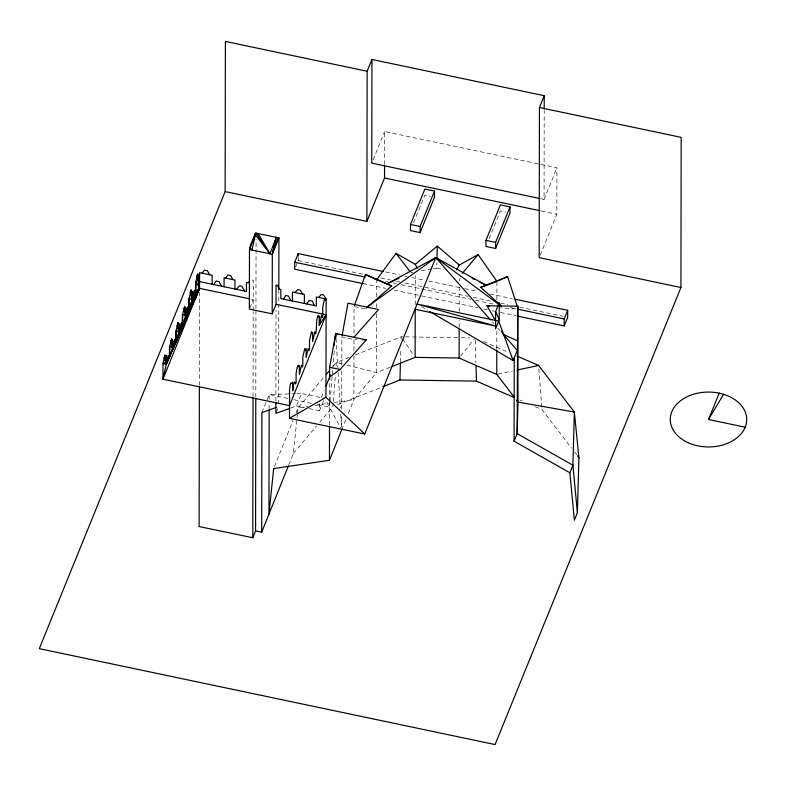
<?xml version="1.0" encoding="UTF-8"?>
<svg xmlns="http://www.w3.org/2000/svg" width="786" height="786" viewBox="0 0 786 786"><rect width="100%" height="100%" fill="white"/><g stroke="black" fill="none" stroke-linecap="round" stroke-linejoin="round"><path stroke-width="0.59" stroke-dasharray="3.93 2.95" d="M199.369 385.366L199.526 292.048M253.043 396.557L253.19 311.836M253.19 310.608L253.249 280.297L250.813 279.796M255.794 397.058L255.941 309.89M255.941 308.662L256.069 239.209M269.136 409.192L269.156 400.654M269.156 399.435L269.166 394.552L295.516 393.707M275.876 401.155L276.033 310.441M278.617 404.112L278.814 290.437M295.585 267.043L298.218 260.569L298.218 257.081M309.183 408.602L319.558 410.764L319.568 403.012M329.511 425.255L329.55 402.314M329.56 401.115L329.589 380.63M341.674 427.505L341.694 414.045M341.704 409.142L341.772 369.98M341.782 365.087L341.831 336.939L352.325 339.13L356.982 339.375M353.955 355.557L353.887 399.622L348.002 414.222M353.965 350.664L353.985 338.422M353.995 333.529L354.044 306.609L365.588 308.849M376.72 313.85L376.622 372.593L353.887 399.622L334.463 402.501M376.73 307.729L376.74 302.836M376.749 296.715L376.779 279.58M384.56 164.539L384.619 131.527L556.91 167.782L556.832 214.254L539.628 256.56M415.224 304.752L415.273 275.375M459.162 327.438L459.171 320.089M459.191 311.521L459.23 287.047M459.24 280.926L459.25 278.48M496.811 348.689L496.84 330.326M496.89 299.731L496.929 281.378M540.463 198.652L544.059 199.398L544.207 110.354M433.125 268.773L436.711 268.134L436.859 262.691M400.457 361.992L400.791 349.996M401.096 339.198L401.165 336.801L404.839 336.86M333.215 402.796L332.94 406.46L319.755 422.131M333.313 401.567L335.386 374.657M336.044 366.099L336.329 362.425L349.072 357.394M329.953 402.304L329.54 407.138L340.564 427.879M330.051 401.096L332.193 375.747M332.291 374.549L332.704 369.715M332.802 368.506L334.433 349.19M288.855 464.703L293.384 453.473L297.314 415.116M297.432 413.917L298.051 407.924L324.402 376.602M249.801 308.033L253.21 299.554L250.822 299.063M261.905 412.581L269.166 394.552L288.108 398.502M276.25 412.434L278.617 406.549M290.761 408.032L296.499 405.959L301.51 393.511L324.569 398.325M274.432 466.57L293.08 420.274M296.057 412.866L298.051 407.924L307.758 406.48M321.395 397.382L324.127 390.593M319.558 410.764L323.655 400.585M341.664 429.952L345.742 419.842M373.144 159.755L384.619 131.527M413.632 222.831L424.892 195.125L430.237 196.254M489.118 238.718L500.377 211.012L505.722 212.141M544.059 199.398L556.91 167.782M460.645 356.117L474.439 338.864M333.176 366.168L336.329 362.425L342.254 363.928M293.384 453.473L316.65 425.815M355.272 354.938L401.165 336.801M390.21 367.229L376.622 372.593L346.99 365.117M337.479 404.662L381.77 387.164M497.96 374.136L512.305 371.071M410.901 272.693L413.151 272.29M421.168 270.875L431.927 268.979M315.039 405.389L329.609 403.228M296.715 393.668L301.51 393.511M405.497 336.87L458.965 337.666M461.225 337.695L469.753 337.823M515.822 308.937L500.702 307.847M436.711 268.134L443.668 269.529M294.023 399.73L312.966 403.68M317.701 404.672L329.54 407.138L325.679 400.28M296.499 405.959L304.575 407.639M541.279 210.982L556.832 214.254M385.661 271.995L400.025 275.021M404.819 276.024L407.217 276.534M412.002 277.537L423.978 280.062M428.773 281.064L459.908 287.617M464.703 288.629L477.878 291.4M489.855 293.925L512.61 298.709M298.218 260.569L364.085 274.432M380.856 277.959L390.436 279.973M396.419 281.241L400.015 281.997M404.81 282.999L467.984 296.302M473.074 297.373L491.034 301.146M500.623 303.17L507.805 304.683M519.634 307.169L562.894 316.277M385.739 281.388L388.137 281.889M392.921 282.901L396.517 283.658M401.312 284.66L470.775 299.279M475.559 300.291L494.728 304.32M510.291 307.601L516.284 308.859M362.975 283.569L385.73 288.364M394.11 290.122L420.461 295.674M421.66 295.919L477.947 307.768M483.695 308.977L487.526 309.782M492.105 310.745L494.708 311.295M500.515 312.514L516.274 315.834M483.636 341.566L508.699 352.462M519.752 399.936L521.973 400.899M535.295 406.686L541.957 409.585L571.52 448.099M421.306 306.55L427.643 310.283M492.124 321.739L493.736 323.567M497.764 328.145L500.171 330.896M574.478 451.95L576.688 454.839M402.501 338.766L413.8 355.419M538.872 369.027L541.957 409.585M336.054 338.383L337.852 367.691M338.147 372.574L340.318 407.973M340.692 414.084L341.517 427.515M475.275 340.309L475.933 363.112"/><path stroke-width="1.18" d="M212.132 284.247L212.141 275.277L199.565 272.654L199.536 288.374L162.948 379.225L166.229 364.38L164.962 355.066L162.977 363.515L162.948 379.225L289.513 405.605L326.102 314.754L276.043 304.32L276.073 285.063L277.497 285.357L279.217 289.258L280.828 289.592L280.808 298.562L316.355 305.97L316.375 297.01L326.131 299.044L325.964 397.323L364.753 434.029L435.788 257.602L486.485 285.406L480.688 287.244L501.409 305.931M162.977 363.515L166.229 364.38L166.239 355.41L165.659 356.864M169.442 356.382L169.462 347.412L171.515 338.795L172.645 348.453L169.972 346.154L169.442 356.382L199.536 288.374L197.551 274.127L196.009 281.486L195.576 291.498L166.229 364.38L163.488 362.258M175.897 340.367L175.907 331.397L177.98 322.741L178.707 324.461L179.051 332.537L176.31 330.425L175.897 340.367L199.536 288.374L197.551 274.127L198.318 275.748L198.927 283.166L199.546 281.624L246.44 291.4L246.46 282.429L248.229 282.803L249.516 281.3M182.342 324.372L182.352 315.402L184.523 306.491L185.634 316.198L182.794 314.302L182.342 324.372L199.536 288.374L197.001 275.493M188.817 308.289L188.827 299.319L191.155 290.005L192.089 300.164L189.298 298.149L188.817 308.289L199.536 288.374L196.009 281.486L195.576 291.498L199.536 288.374L249.634 298.808M198.927 283.166L198.946 274.206L198.318 275.748M199.369 386.594L199.123 526.561L252.797 537.752L255.558 530.894L255.784 398.286M224.069 286.733L224.079 277.772L234.945 280.032L234.926 289.002M225.14 191.578L225.405 41.432L367.15 71.261L366.885 221.406L225.14 191.578L39.3 648.647L495.082 744.568L680.922 287.499L681.177 137.354L539.442 107.515L544.236 95.715L371.945 59.461L367.15 71.261M278.814 289.219L278.912 237.883L256.079 233.128L249.476 249.516L249.368 309.085L272.202 313.85L276.043 304.32M252.797 537.752L253.043 397.785M255.401 234.808L255.401 233.049L250.105 246.195L250.105 247.954L251.923 250.027L255.401 234.808L269.971 253.79L276.181 237.313L278.303 239.396L278.303 237.637L273.066 250.636L273.066 252.404L276.181 237.313L272.31 254.281L272.202 313.85M255.558 530.894L261.689 532.171L261.905 412.581L276.387 407.354M269.136 410.41L268.95 514.142L273.685 468.436M275.876 402.383L275.857 413.407L289.621 408.445M364.753 434.029L289.494 418.339L289.543 389.895L290.27 384.58L290.977 382.802L292.019 383.755L292.746 381.947L292.726 390.917L293.65 384.55L294.681 381.996L295.565 383.882L296.096 382.556L296.106 373.596L297.069 367.691L298.041 365.264L298.837 366.816L299.378 365.48L299.358 374.45L301.47 365.136L302.315 367.111L302.787 365.932L302.807 356.962L304.772 348.552L305.577 350.094L306.127 348.719L306.108 357.679L308.171 348.483L309.006 350.487L309.497 349.269L309.517 340.299L311.531 331.761L312.229 333.569L312.651 332.517L312.632 341.488L314.901 331.78L315.687 333.903C317.21 327.87 315.51 321.11 318.202 315.186L318.87 317.063L319.244 316.139L319.234 325.109L326.102 314.754M292.441 300.989L292.451 292.019L304.388 294.504L304.369 303.475M383.263 271.494L298.228 253.593L294.721 262.229L294.701 269.205L362.975 283.569M298.228 255.922L298.228 253.593M273.616 468.584L329.452 460.282L329.511 426.464M329.589 379.422L329.619 367.268L335.75 333.5L366.296 339.866L340.112 369.459L329.599 377.015L325.954 386.064M371.945 59.461L371.768 163.144L539.265 198.396M366.885 221.406L384.541 177.99L384.56 165.767M410.489 224.482L410.479 230.583L420.097 232.607L434.52 197.148L434.53 191.047L424.902 189.023L410.489 224.482L420.107 226.506L420.097 232.607M391.34 366.777L415.136 357.375L415.214 309.645M514.339 397.294L496.762 374.391L459.112 358.033L459.162 328.656M485.974 240.369L485.964 246.47L495.583 248.494L509.996 213.035L510.016 206.934L500.387 204.91L485.974 240.369L495.593 242.393L495.583 248.494M495.612 311.561L495.583 328.843L499.228 319.794L499.257 302.512L495.612 311.561L499.228 319.794M496.762 374.391L496.801 349.917M517.208 356.156L538.597 365.451L574.36 412.041L578.909 457.737L577.405 512.668L574.36 520.244L569.86 472.779L514.093 441.221L514.24 357.954M495.534 320.708L487.065 305.783L517.768 306.245L517.139 433.646L514.093 441.221M517.768 306.245L518.003 402.068L517.139 433.646L572.906 465.214L577.405 512.668M539.442 107.515L539.176 257.67L680.922 287.499M544.217 109.136L544.236 95.715M517.326 316.06L564.171 325.915L564.191 318.939L567.698 310.303L515.007 299.22M567.698 310.303L567.688 317.279L564.171 325.915M436.957 259.134L437.321 246.087L459.27 265.02L478.134 254.595L496.929 281.378L487.536 285.004M382.91 386.712L399.946 379.982L400.418 363.191M335.445 337.125L335.75 333.5L337.784 334.649M167.359 357.483L168.931 357.659L168.135 355.557L166.583 363.496L199.536 288.374L195.35 292.058L193.543 292.461L192.541 299.024L199.536 288.374L166.229 364.38L164.078 357.257M180.308 325.325L181.91 325.433L181.33 322.8L179.513 331.397L199.536 288.374L192.089 300.164L190.183 292.421M173.873 341.301L175.416 341.566L174.679 339.306L173.048 347.441L199.536 288.374L188.404 309.291L186.881 309.016L186.036 315.186L199.536 288.374L168.931 357.659M329.599 377.015L329.943 374.598M334.04 345.594L334.384 343.168M334.728 340.751L335.75 333.5L335.976 337.165M342.048 335.73L347.972 303.17L378.518 309.537L353.916 337.332M354.447 305.459L365.441 274.491L391.733 285.917L366.384 308.014M172.144 340.751L172.655 339.483L172.645 348.453L199.536 288.374L185.634 316.198L183.698 308.534M178.707 324.461L179.061 323.567L179.051 332.537L199.536 288.374L181.91 325.433M185.191 308.348L185.643 307.228L185.634 316.198L184.523 306.491M191.637 292.333L192.098 291.193L192.089 300.164L191.155 290.005M186.881 309.016L187.785 306.776L188.404 309.291M193.543 292.461L194.515 290.054L195.35 292.058M278.912 237.883L272.31 254.281L249.476 249.516M319.234 325.109L321.602 315.127L322.339 317.387L322.712 316.463L322.732 307.493L324.127 300.498L324.952 298.425L325.65 300.223L326.131 299.044L323.498 294.947L321.346 294.495L318.605 297.472M261.689 532.171L288.403 465.833M329.452 460.282L341.664 429.952M429.755 311.521L513.17 360.607L517.286 350.379L503.394 334.561L501.576 331.368M569.86 472.779L572.906 465.214L574.36 412.041L518.003 402.068L516.54 400.162M420.107 226.506L434.53 191.047M495.593 242.393L510.016 206.934M745.187 427.22L708.5 419.498L719.21 393.167M175.416 341.566L199.536 288.374M456.401 269.893L459.27 265.02M708.5 419.498L723.592 394.307M225.847 278.136L227.783 274.992L230.671 275.601L232.882 279.6M283.471 299.122L285.701 295.487L288.462 296.057L290.889 300.665M213.733 284.581L216.121 280.985L218.93 281.565L221.603 286.222M365.441 274.491L376.779 279.58L396.065 253.367L415.293 264.361L417.287 268.321M202.1 273.184L204.458 270.138L207.425 270.748L209.685 274.766M236.547 289.336L239.337 285.819L241.911 286.359L244.544 291.007M306.363 303.887L309.262 300.399L312.288 301.028L314.449 305.577M326.328 374.313L329.491 370.56M462.256 273.459L478.134 254.595M294.819 292.51L297.747 289.582L300.134 290.073L302.787 294.17M415.293 264.361L437.321 246.087M432.958 259.891L435.788 257.602L439.679 260.451M367.966 306.334L435.788 257.602L501.183 306.186M289.494 418.339L325.964 397.323M398.866 278.303L386.83 283.923L376.779 279.58M497.99 280.897L507.579 276.613L518.17 309.055M480.688 287.244L507.579 276.613M517.08 370.049L538.597 365.451M415.136 357.375L459.112 358.033M399.946 379.982L476.444 381.122L514.201 397.52M362.808 339.68L366.296 339.866M487.065 305.783L489.334 306.127M414.998 309.252L496.624 326.269L417.081 304.064L498.707 321.081L513.17 360.607M329.619 367.268L340.112 369.459M384.541 177.99L540.08 210.727M294.721 262.229L365.382 277.104M374.961 279.118L377.359 279.62M517.483 309.114L564.191 318.939M391.733 285.917L386.83 283.923L435.788 257.602L490.513 319.902M503.394 334.561L517.306 340.633M472.17 278.352L474.371 279.433M479.882 282.145L486.485 285.406M577.435 455.801L578.909 457.737M396.065 253.367L410.164 271.74M256.079 233.128L269.971 253.79L258.122 233.55M177.047 325.06L179.051 332.537L177.98 322.741M170.66 340.898L172.645 348.453L171.515 338.795M164.962 355.066L166.229 364.38M476.002 365.519L476.444 381.122M687.907 442.606A38.219 27.441 0.1 0 0 746.671 420.775A38.219 27.441 0.1 0 0 690.914 395.122A38.219 27.441 0.1 0 0 687.907 442.606"/></g></svg>
